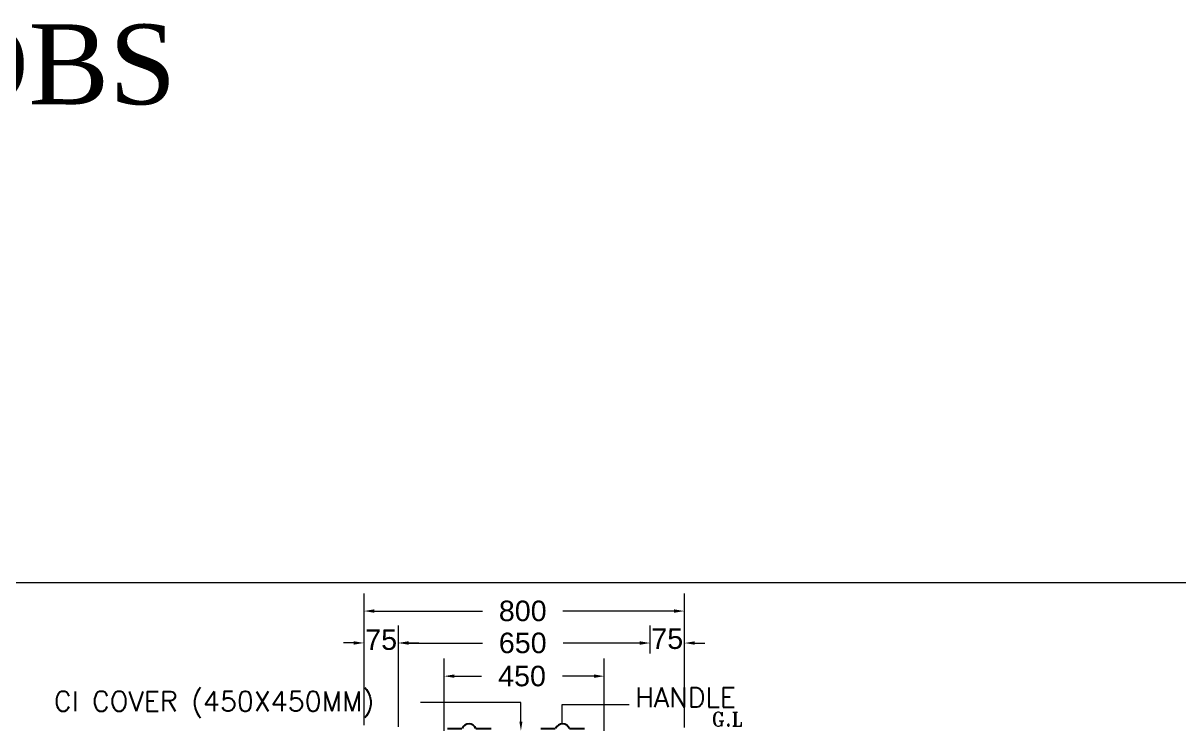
# Model space of a CAD drawing. Extents: x 2982526 to 3410143, y -1442121 to -1332990.
# Drawn here: x 3177991 to 3182332, y -1424300 to -1421641 of the extents above; entities that cross this region are included whole.
import ezdxf

# ---------------------------------------------------------------- set-up
doc = ezdxf.new("R2010")
doc.units = 0
doc.header["$MEASUREMENT"] = 0
doc.layers.add('ELECTRICAL', color=5, linetype='Continuous')
doc.layers.add('EP', color=3, linetype='Continuous')
doc.layers.add('TXT', color=7, linetype='Continuous', lineweight=18)
doc.layers.add('WORKING', color=113, linetype='Continuous', lineweight=0)
doc.styles.add('ARIAL', font='arial.ttf')
doc.styles.add('ROMANS', font='romans.shx')
doc.styles.add('ROMANT', font='romant.shx')
doc.styles.add('TIMES_R', font='times.ttf', dxfattribs={"height": 1.25})

# ---------------------------------------------------------------- blocks, each defined once
blk = doc.blocks.new('Earthing')
at = {"layer": 'ELECTRICAL'}
for p, q in [((-438.97, 307.61), (-435.9, 307.61)), ((-432.9, 307.61), (-429.65, 307.61)), ((-419.02, 307.61), (-415.96, 307.61)), ((-412.95, 307.61), (-409.7, 307.61))]:
    blk.add_line(p, q, dxfattribs=at)
for centre in [(-434.39, 307.02), (-414.44, 307.02)]:
    blk.add_arc(centre, 1.6, 21.6724, 155.8916, dxfattribs=at)
at = {"layer": 'TXT', "color": 7}
for p, q in [((-542.46, 338.78), (-274.97, 338.78)), ((-423.3, 313.19), (-444.73, 313.19)), ((-423.3, 309.09), (-423.3, 313.19)), ((-414.5, 312.76), (-400.22, 312.76)), ((-414.5, 308.67), (-414.5, 312.76))]:
    blk.add_line(p, q, dxfattribs=at)
at = {"layer": 'TXT', "color": 3}
blk.add_solid([(-422.98, 309.09), (-423.63, 309.09), (-423.3, 307.13)], dxfattribs=at)
at = {"layer": 'WORKING', "color": 8, "linetype": 'ByBlock', "lineweight": 9}
for p, q in [((-456.78, 308.37), (-456.78, 336.46)), ((-388.42, 307.87), (-388.42, 336.46)), ((-456.78, 323.71), (-456.78, 329.65)), ((-449.45, 308.02), (-449.45, 329.65)), ((-449.45, 308.02), (-449.45, 329.63)), ((-395.74, 323.66), (-395.74, 329.63)), ((-395.74, 323.66), (-395.74, 329.63)), ((-388.42, 323.66), (-388.42, 329.63)), ((-439.69, 307.15), (-439.69, 322.56)), ((-405.51, 307.15), (-405.51, 322.56))]:
    blk.add_line(p, q, dxfattribs=at)
at = {"layer": 'WORKING', "color": 8, "linetype": 'ByBlock'}
for p, q in [((-454.59, 332.71), (-431.49, 332.71)), ((-390.61, 332.71), (-414.33, 332.71)), ((-458.97, 325.9), (-461.15, 325.9)), ((-447.27, 325.9), (-445.08, 325.9)), ((-447.27, 325.88), (-431.5, 325.88)), ((-397.93, 325.88), (-414.32, 325.88)), ((-397.93, 325.88), (-400.12, 325.88)), ((-386.23, 325.88), (-384.04, 325.88)), ((-437.5, 318.81), (-431.73, 318.81)), ((-407.7, 318.81), (-414.4, 318.81))]:
    blk.add_line(p, q, dxfattribs=at)
for points in [[(-454.59, 333.07), (-454.59, 332.34), (-456.78, 332.71)], [(-390.61, 333.07), (-390.61, 332.34), (-388.42, 332.71)], [(-458.97, 326.26), (-458.97, 325.53), (-456.78, 325.9)], [(-447.27, 326.26), (-447.27, 325.53), (-449.45, 325.9)], [(-447.27, 326.25), (-447.27, 325.52), (-449.45, 325.88)], [(-397.93, 326.25), (-397.93, 325.52), (-395.74, 325.88)], [(-397.93, 326.25), (-397.93, 325.52), (-395.74, 325.88)], [(-386.23, 326.25), (-386.23, 325.52), (-388.42, 325.88)], [(-437.5, 319.18), (-437.5, 318.45), (-439.69, 318.81)], [(-407.7, 319.18), (-407.7, 318.45), (-405.51, 318.81)]]:
    blk.add_solid(points, dxfattribs=at)
at = {"layer": 'TXT', "color": 7}
for s, height, style, p in [('CI COVER (450X450MM)', 4.2188, 'ROMANS', (-522.96, 311.35)), ('HANDLE', 4.219, 'ROMANS', (-398.93, 312.17)), ('G.L', 2.93, 'ROMANT', (-382.61, 308.17))]:
    blk.add_text(s, height=height, dxfattribs=dict(at, style=style)).set_placement(p)
at = {"layer": 'WORKING', "color": 7, "linetype": 'ByBlock', "char_height": 4.375, "attachment_point": 5, "style": 'ARIAL'}
for s, insert in [('\\A1;800', (-422.91, 332.71)), ('\\A1;75', (-453.12, 326.58)), ('\\A1;650', (-422.91, 325.88)), ('\\A1;75', (-392.08, 326.78)), ('\\A1;450', (-423.06, 318.81))]:
    blk.add_mtext(s, dxfattribs=dict(at, insert=insert))

msp = doc.modelspace()

# ---------------------------------------------------------------- block references
at = {"layer": 'EP', "color": 7, "linetype": 'ByBlock', "xscale": 17.600327341887, "yscale": 17.600327341887, "zscale": 17.600327341887}
msp.add_blockref('Earthing', (3187311.2, -1429705.5), dxfattribs=at)

# ---------------------------------------------------------------- texts
at = {"layer": 'EP', "color": 7, "lineweight": -3, "style": 'TIMES_R'}
msp.add_text('GENERAL BODY EARTHING FOR LT PANELS & DBS', height=300, dxfattribs=at).set_placement((3167678.6, -1421946.1))

doc.saveas('drawing.dxf')
